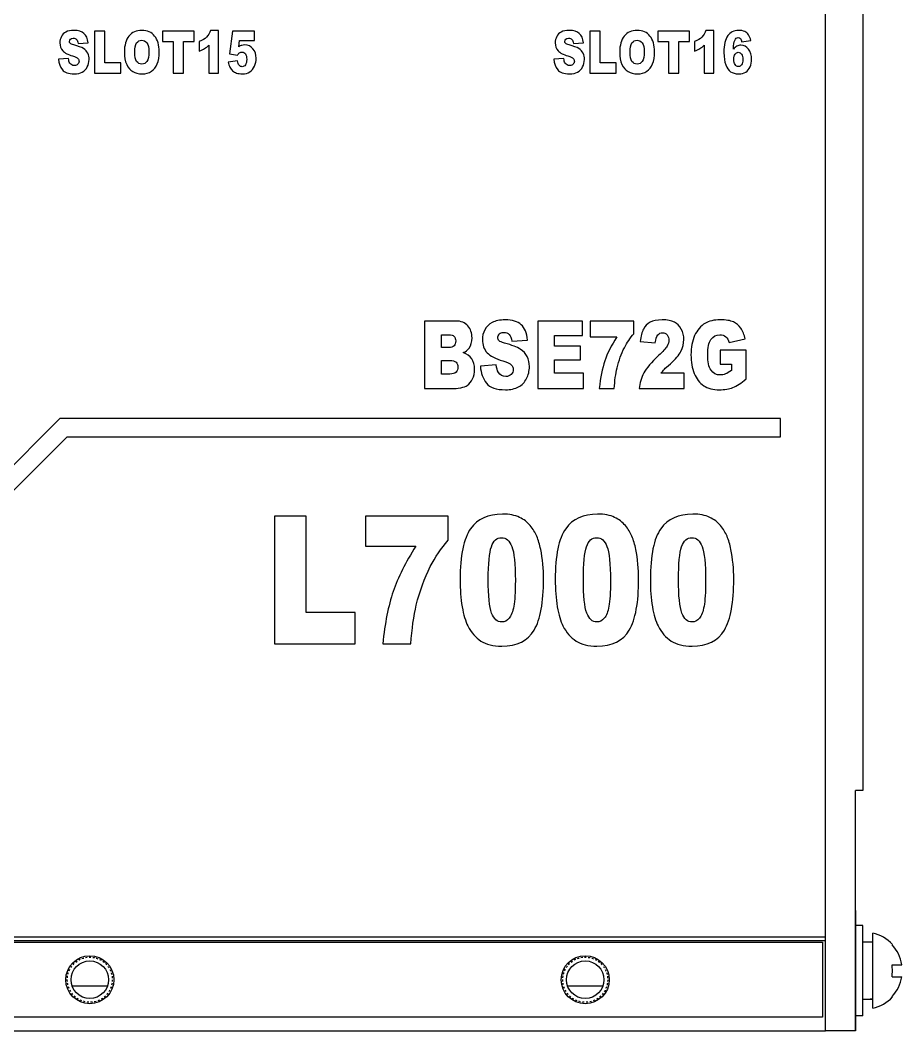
# Model space of a CAD drawing. Header units: inches. Extents: x 1 to 535, y 7 to 137.
# Drawn here: x 476.6 to 535.3, y 6.8 to 74 of the extents above; entities that cross this region are included whole.
import ezdxf

# ---------------------------------------------------------------- set-up
doc = ezdxf.new("R2010")
doc.units = ezdxf.units.IN
doc.header["$LTSCALE"] = 1.21
doc.header["$MEASUREMENT"] = 0
doc.linetypes.add('HIDDEN', pattern=[0.2, 0.1, -0.1])
for name, color, linetype in [('BSE72G_4_002DXF_CONTINUOUS_LINE', 7, 'CONTINUOUS'), ('BSEJ72G_4_001_DXF_HIDDEN_LINE', 7, 'CONTINUOUS'), ('BSEJ72G_4_00DXF_CONTINUOUS_LINE', 7, 'CONTINUOUS'), ('BSMJ712_4_00DXF_CONTINUOUS_LINE', 7, 'CONTINUOUS'), ('GB9074_8-M2_DXF_CONTINUOUS_LINE', 7, 'CONTINUOUS')]:
    doc.layers.add(name, color=color, linetype=linetype)

msp = doc.modelspace()

# ---------------------------------------------------------------- linework, layer by layer
at = {"layer": 'BSE72G_4_002DXF_CONTINUOUS_LINE', "color": 4, "linetype": 'Continuous'}
for p, q in [((489.768, 73.372), (489.253, 73.372)), ((489.768, 70.524), (489.768, 73.372)), ((522.762, 73.372), (522.247, 73.372)), ((522.762, 70.524), (522.762, 73.372)), ((482.197, 73.324), (481.505, 73.324)), ((481.505, 73.324), (481.505, 70.524)), ((482.197, 71.213), (482.197, 73.324)), ((488.145, 73.324), (486.041, 73.324)), ((486.041, 73.324), (486.041, 72.632)), ((488.145, 72.632), (488.145, 73.324)), ((490.697, 73.324), (490.5, 71.819)), ((492.174, 73.324), (490.697, 73.324)), ((491.12, 72.283), (491.174, 72.703)), ((491.174, 72.703), (492.174, 72.703)), ((492.174, 72.703), (492.174, 73.324)), ((515.191, 73.324), (514.499, 73.324)), ((514.499, 73.324), (514.499, 70.524)), ((515.191, 71.213), (515.191, 73.324)), ((521.139, 73.324), (519.035, 73.324)), ((519.035, 73.324), (519.035, 72.632)), ((521.139, 72.632), (521.139, 73.324)), ((524.621, 72.598), (525.24, 72.694)), ((480.43, 72.489), (481.083, 72.537)), ((486.041, 72.632), (486.747, 72.632)), ((486.747, 72.632), (486.747, 70.524)), ((487.439, 72.632), (488.145, 72.632)), ((487.439, 70.524), (487.439, 72.632)), ((488.484, 72.621), (488.484, 71.983)), ((489.138, 72.39), (489.138, 70.524)), ((513.424, 72.489), (514.077, 72.537)), ((519.035, 72.632), (519.741, 72.632)), ((519.741, 72.632), (519.741, 70.524)), ((520.433, 72.632), (521.139, 72.632)), ((520.433, 70.524), (520.433, 72.632)), ((521.478, 72.621), (521.478, 71.983)), ((522.132, 72.39), (522.132, 70.524)), ((479.783, 71.502), (479.124, 71.45)), ((491.048, 71.336), (490.419, 71.25)), ((490.5, 71.819), (491.03, 71.723)), ((512.776, 71.502), (512.118, 71.45)), ((483.277, 71.213), (482.197, 71.213)), ((483.277, 70.524), (483.277, 71.213)), ((516.271, 71.213), (515.191, 71.213)), ((516.271, 70.524), (516.271, 71.213)), ((481.505, 70.524), (483.277, 70.524)), ((486.747, 70.524), (487.439, 70.524)), ((489.138, 70.524), (489.768, 70.524)), ((514.499, 70.524), (516.271, 70.524)), ((519.741, 70.524), (520.433, 70.524)), ((522.132, 70.524), (522.762, 70.524)), ((505.585, 54.024), (503.503, 54.024)), ((503.503, 54.024), (503.503, 49.524)), ((514.023, 54.024), (511.042, 54.024)), ((511.042, 54.024), (511.042, 49.524)), ((514.023, 53.063), (514.023, 54.024)), ((517.451, 54.024), (514.531, 54.024)), ((514.531, 54.024), (514.531, 52.968)), ((517.451, 53.18), (517.451, 54.024)), ((504.625, 53.112), (505.116, 53.112)), ((504.625, 52.259), (504.625, 53.112)), ((509.318, 52.682), (510.366, 52.759)), ((512.156, 53.063), (514.023, 53.063)), ((512.156, 52.348), (512.156, 53.063)), ((514.531, 52.968), (516.309, 52.968)), ((517.868, 52.664), (518.87, 52.563)), ((523.791, 52.587), (524.865, 52.827)), ((505.109, 52.259), (504.625, 52.259)), ((513.888, 52.348), (512.156, 52.348)), ((513.888, 51.43), (513.888, 52.348)), ((524.914, 52.09), (523.195, 52.09)), ((523.195, 52.09), (523.195, 51.154)), ((524.914, 50.172), (524.914, 52.09)), ((504.625, 51.402), (505.19, 51.402)), ((504.625, 50.491), (504.625, 51.402)), ((512.156, 51.43), (513.888, 51.43)), ((512.156, 50.543), (512.156, 51.43)), ((523.195, 51.154), (523.939, 51.154)), ((523.939, 51.154), (523.939, 50.73)), ((505.192, 50.491), (504.625, 50.491)), ((508.277, 51.096), (507.218, 51.013)), ((514.077, 50.543), (512.156, 50.543)), ((514.077, 49.524), (514.077, 50.543)), ((520.795, 50.543), (519.234, 50.543)), ((520.795, 49.524), (520.795, 50.543)), ((503.503, 49.524), (505.423, 49.524)), ((511.042, 49.524), (514.077, 49.524)), ((515.138, 49.524), (516.135, 49.524)), ((517.795, 49.524), (520.795, 49.524)), ((470.203, 38.524), (479.203, 47.524)), ((527.203, 47.524), (479.203, 47.524)), ((527.203, 46.324), (527.203, 47.524)), ((465.9, 32.524), (479.7, 46.324)), ((479.7, 46.324), (527.203, 46.324)), ((495.604, 41.024), (493.503, 41.024)), ((493.503, 41.024), (493.503, 32.524)), ((495.604, 34.617), (495.604, 41.024)), ((505.08, 41.024), (499.565, 41.024)), ((499.565, 41.024), (499.565, 39.029)), ((505.08, 39.429), (505.08, 41.024)), ((499.565, 39.029), (502.923, 39.029)), ((498.883, 34.617), (495.604, 34.617)), ((498.883, 32.524), (498.883, 34.617)), ((493.503, 32.524), (498.883, 32.524)), ((500.711, 32.524), (502.594, 32.524))]:
    msp.add_line(p, q, dxfattribs=at)
at = {"layer": 'BSE72G_4_002DXF_CONTINUOUS_LINE', "color": 7, "linetype": 'Continuous'}
msp.add_line((3.203, 13.024), (530.203, 13.024), dxfattribs=at)
at = {"layer": 'BSE72G_4_002DXF_CONTINUOUS_LINE', "color": 4, "linetype": 'Continuous'}
for points in [[(480.16, 73.372), (479.926, 73.372), (479.743, 73.333), (479.608, 73.261)], [(480.814, 73.171), (480.664, 73.305), (480.446, 73.372), (480.16, 73.372)], [(484.661, 73.372), (484.298, 73.372), (484.014, 73.244), (483.81, 72.99)], [(485.523, 72.995), (485.321, 73.246), (485.034, 73.372), (484.661, 73.372)], [(489.253, 73.372), (489.186, 73.196), (489.094, 73.047), (488.978, 72.928)], [(513.154, 73.372), (512.92, 73.372), (512.737, 73.333), (512.602, 73.261)], [(513.808, 73.171), (513.658, 73.305), (513.44, 73.372), (513.154, 73.372)], [(517.655, 73.372), (517.292, 73.372), (517.007, 73.244), (516.804, 72.99)], [(518.517, 72.995), (518.315, 73.246), (518.028, 73.372), (517.655, 73.372)], [(522.247, 73.372), (522.18, 73.196), (522.088, 73.047), (521.972, 72.928)], [(524.404, 73.372), (524.102, 73.372), (523.866, 73.253), (523.696, 73.019)], [(524.826, 73.293), (524.722, 73.345), (524.582, 73.372), (524.404, 73.372)], [(479.307, 72.959), (479.24, 72.831), (479.208, 72.696), (479.208, 72.552)], [(479.608, 73.261), (479.474, 73.188), (479.375, 73.087), (479.307, 72.959)], [(479.848, 72.631), (479.848, 72.692), (479.868, 72.743), (479.909, 72.786)], [(479.909, 72.786), (479.949, 72.827), (480.01, 72.85), (480.091, 72.85)], [(480.091, 72.85), (480.189, 72.85), (480.265, 72.822), (480.32, 72.764)], [(480.32, 72.764), (480.375, 72.707), (480.412, 72.615), (480.43, 72.489)], [(481.083, 72.537), (481.054, 72.827), (480.964, 73.037), (480.814, 73.171)], [(483.81, 72.99), (483.606, 72.734), (483.505, 72.378), (483.505, 71.922)], [(484.324, 72.531), (484.408, 72.653), (484.519, 72.717), (484.66, 72.717)], [(484.66, 72.717), (484.805, 72.717), (484.92, 72.655), (485.005, 72.533)], [(485.826, 71.945), (485.826, 72.396), (485.725, 72.745), (485.523, 72.995)], [(488.978, 72.928), (488.86, 72.808), (488.695, 72.705), (488.484, 72.621)], [(512.301, 72.959), (512.234, 72.831), (512.202, 72.696), (512.202, 72.552)], [(512.602, 73.261), (512.468, 73.188), (512.369, 73.087), (512.301, 72.959)], [(512.842, 72.631), (512.842, 72.692), (512.862, 72.743), (512.903, 72.786)], [(512.903, 72.786), (512.943, 72.827), (513.004, 72.85), (513.085, 72.85)], [(513.085, 72.85), (513.183, 72.85), (513.259, 72.822), (513.314, 72.764)], [(513.314, 72.764), (513.369, 72.707), (513.406, 72.615), (513.424, 72.489)], [(514.077, 72.537), (514.048, 72.827), (513.958, 73.037), (513.808, 73.171)], [(516.804, 72.99), (516.599, 72.734), (516.499, 72.378), (516.499, 71.922)], [(517.318, 72.531), (517.402, 72.653), (517.513, 72.717), (517.654, 72.717)], [(517.654, 72.717), (517.799, 72.717), (517.914, 72.655), (517.999, 72.533)], [(518.82, 71.945), (518.82, 72.396), (518.719, 72.745), (518.517, 72.995)], [(521.972, 72.928), (521.854, 72.808), (521.689, 72.705), (521.478, 72.621)], [(523.696, 73.019), (523.526, 72.783), (523.442, 72.413), (523.442, 71.909)], [(524.073, 72.115), (524.091, 72.415), (524.122, 72.611), (524.162, 72.704)], [(524.162, 72.704), (524.218, 72.829), (524.297, 72.894), (524.398, 72.894)], [(524.398, 72.894), (524.453, 72.894), (524.501, 72.871), (524.538, 72.827)], [(524.538, 72.827), (524.577, 72.781), (524.604, 72.705), (524.621, 72.598)], [(525.084, 73.067), (525.016, 73.167), (524.93, 73.242), (524.826, 73.293)], [(525.24, 72.694), (525.203, 72.843), (525.152, 72.969), (525.084, 73.067)], [(479.208, 72.552), (479.208, 72.333), (479.272, 72.153), (479.403, 72.011)], [(479.403, 72.011), (479.532, 71.87), (479.749, 71.756), (480.053, 71.671)], [(479.898, 72.509), (479.865, 72.545), (479.848, 72.585), (479.848, 72.631)], [(480.131, 72.405), (480.009, 72.438), (479.931, 72.472), (479.898, 72.509)], [(480.78, 72.159), (480.649, 72.243), (480.434, 72.325), (480.131, 72.405)], [(481.066, 71.849), (481.007, 71.972), (480.912, 72.075), (480.78, 72.159)], [(484.197, 71.918), (484.197, 72.203), (484.238, 72.407), (484.324, 72.531)], [(485.005, 72.533), (485.091, 72.411), (485.134, 72.22), (485.134, 71.956)], [(488.484, 71.983), (488.628, 72.037), (488.747, 72.094), (488.842, 72.154)], [(488.842, 72.154), (488.937, 72.214), (489.036, 72.292), (489.138, 72.39)], [(491.325, 72.374), (491.258, 72.354), (491.189, 72.323), (491.12, 72.283)], [(491.527, 72.405), (491.459, 72.405), (491.392, 72.394), (491.325, 72.374)], [(492.071, 72.15), (491.931, 72.319), (491.75, 72.405), (491.527, 72.405)], [(492.281, 71.511), (492.281, 71.767), (492.211, 71.981), (492.071, 72.15)], [(512.202, 72.552), (512.202, 72.333), (512.266, 72.153), (512.397, 72.011)], [(512.397, 72.011), (512.526, 71.87), (512.743, 71.756), (513.047, 71.671)], [(512.892, 72.509), (512.859, 72.545), (512.842, 72.585), (512.842, 72.631)], [(513.125, 72.405), (513.003, 72.438), (512.925, 72.472), (512.892, 72.509)], [(513.774, 72.159), (513.643, 72.243), (513.427, 72.325), (513.125, 72.405)], [(514.06, 71.849), (514, 71.972), (513.906, 72.075), (513.774, 72.159)], [(517.191, 71.918), (517.191, 72.203), (517.232, 72.407), (517.318, 72.531)], [(517.999, 72.533), (518.085, 72.411), (518.127, 72.22), (518.127, 71.956)], [(521.478, 71.983), (521.622, 72.037), (521.741, 72.094), (521.836, 72.154)], [(521.836, 72.154), (521.931, 72.214), (522.03, 72.292), (522.132, 72.39)], [(524.302, 72.323), (524.223, 72.277), (524.146, 72.208), (524.073, 72.115)], [(524.574, 72.392), (524.47, 72.392), (524.38, 72.369), (524.302, 72.323)], [(525.079, 72.124), (524.942, 72.302), (524.773, 72.392), (524.574, 72.392)], [(525.287, 71.446), (525.287, 71.72), (525.217, 71.945), (525.079, 72.124)], [(479.124, 71.45), (479.142, 71.168), (479.226, 70.935), (479.373, 70.751)], [(479.869, 71.195), (479.825, 71.265), (479.796, 71.368), (479.783, 71.502)], [(480.053, 71.671), (480.238, 71.62), (480.356, 71.567), (480.407, 71.509)], [(480.484, 71.315), (480.484, 71.238), (480.456, 71.169), (480.403, 71.112)], [(480.407, 71.509), (480.458, 71.452), (480.484, 71.387), (480.484, 71.315)], [(481.037, 70.938), (481.117, 71.089), (481.156, 71.255), (481.156, 71.435)], [(481.156, 71.435), (481.156, 71.588), (481.126, 71.725), (481.066, 71.849)], [(483.505, 71.922), (483.505, 71.593), (483.555, 71.322), (483.658, 71.104)], [(484.322, 71.308), (484.238, 71.431), (484.197, 71.635), (484.197, 71.918)], [(485.134, 71.956), (485.134, 71.643), (485.092, 71.425), (485.011, 71.305)], [(485.693, 71.139), (485.781, 71.349), (485.826, 71.616), (485.826, 71.945)], [(491.03, 71.723), (491.079, 71.792), (491.125, 71.842), (491.167, 71.869)], [(491.155, 71.047), (491.099, 71.112), (491.064, 71.21), (491.048, 71.336)], [(491.167, 71.869), (491.223, 71.905), (491.281, 71.924), (491.342, 71.924)], [(491.342, 71.924), (491.436, 71.924), (491.511, 71.884), (491.569, 71.806)], [(491.569, 71.806), (491.626, 71.729), (491.655, 71.607), (491.655, 71.441)], [(491.655, 71.441), (491.655, 71.276), (491.626, 71.154), (491.569, 71.072)], [(492.173, 70.99), (492.245, 71.156), (492.281, 71.33), (492.281, 71.511)], [(512.118, 71.45), (512.136, 71.168), (512.22, 70.935), (512.367, 70.751)], [(512.863, 71.195), (512.819, 71.265), (512.79, 71.368), (512.776, 71.502)], [(513.047, 71.671), (513.232, 71.62), (513.349, 71.567), (513.401, 71.509)], [(513.478, 71.315), (513.478, 71.238), (513.45, 71.169), (513.397, 71.112)], [(513.401, 71.509), (513.452, 71.452), (513.478, 71.387), (513.478, 71.315)], [(514.031, 70.938), (514.11, 71.089), (514.15, 71.255), (514.15, 71.435)], [(514.15, 71.435), (514.15, 71.588), (514.12, 71.725), (514.06, 71.849)], [(516.499, 71.922), (516.499, 71.593), (516.549, 71.322), (516.652, 71.104)], [(517.316, 71.308), (517.232, 71.431), (517.191, 71.635), (517.191, 71.918)], [(518.127, 71.956), (518.127, 71.643), (518.086, 71.425), (518.005, 71.305)], [(518.687, 71.139), (518.775, 71.349), (518.82, 71.616), (518.82, 71.945)], [(523.442, 71.909), (523.442, 71.563), (523.481, 71.286), (523.562, 71.076)], [(524.094, 71.446), (524.094, 71.595), (524.123, 71.71), (524.181, 71.79)], [(524.186, 71.089), (524.125, 71.175), (524.094, 71.294), (524.094, 71.446)], [(524.181, 71.79), (524.239, 71.87), (524.313, 71.911), (524.4, 71.911)], [(524.4, 71.911), (524.484, 71.911), (524.554, 71.868), (524.611, 71.785)], [(524.611, 71.785), (524.669, 71.702), (524.698, 71.582), (524.698, 71.425)], [(524.698, 71.425), (524.698, 71.271), (524.67, 71.154), (524.616, 71.077)], [(525.182, 70.94), (525.252, 71.093), (525.287, 71.261), (525.287, 71.446)], [(479.373, 70.751), (479.52, 70.568), (479.783, 70.476), (480.165, 70.476)], [(480.175, 71.026), (480.042, 71.026), (479.94, 71.082), (479.869, 71.195)], [(480.403, 71.112), (480.349, 71.055), (480.273, 71.026), (480.175, 71.026)], [(480.704, 70.594), (480.846, 70.671), (480.958, 70.786), (481.037, 70.938)], [(483.658, 71.104), (483.761, 70.887), (483.896, 70.726), (484.061, 70.626)], [(484.666, 71.124), (484.521, 71.124), (484.406, 71.185), (484.322, 71.308)], [(485.011, 71.305), (484.929, 71.183), (484.814, 71.124), (484.666, 71.124)], [(484.689, 70.476), (484.936, 70.476), (485.144, 70.533), (485.311, 70.65)], [(485.311, 70.65), (485.477, 70.766), (485.604, 70.929), (485.693, 71.139)], [(490.419, 71.25), (490.449, 71.118), (490.488, 71.009), (490.533, 70.921)], [(490.533, 70.921), (490.579, 70.833), (490.639, 70.753), (490.712, 70.684)], [(490.712, 70.684), (490.786, 70.616), (490.876, 70.562), (490.981, 70.529)], [(491.355, 70.95), (491.278, 70.95), (491.21, 70.982), (491.155, 71.047)], [(491.569, 71.072), (491.513, 70.99), (491.441, 70.95), (491.355, 70.95)], [(491.867, 70.608), (491.999, 70.696), (492.101, 70.822), (492.173, 70.99)], [(512.367, 70.751), (512.514, 70.568), (512.776, 70.476), (513.158, 70.476)], [(513.169, 71.026), (513.036, 71.026), (512.934, 71.082), (512.863, 71.195)], [(513.397, 71.112), (513.343, 71.055), (513.267, 71.026), (513.169, 71.026)], [(513.697, 70.594), (513.84, 70.671), (513.952, 70.786), (514.031, 70.938)], [(516.652, 71.104), (516.755, 70.887), (516.89, 70.726), (517.055, 70.626)], [(517.66, 71.124), (517.515, 71.124), (517.4, 71.185), (517.316, 71.308)], [(518.005, 71.305), (517.923, 71.183), (517.808, 71.124), (517.66, 71.124)], [(517.683, 70.476), (517.93, 70.476), (518.138, 70.533), (518.305, 70.65)], [(518.305, 70.65), (518.471, 70.766), (518.598, 70.929), (518.687, 71.139)], [(523.562, 71.076), (523.643, 70.866), (523.752, 70.715), (523.888, 70.619)], [(524.41, 70.961), (524.322, 70.961), (524.247, 71.003), (524.186, 71.089)], [(524.616, 71.077), (524.56, 70.999), (524.491, 70.961), (524.41, 70.961)], [(524.891, 70.593), (525.016, 70.671), (525.112, 70.787), (525.182, 70.94)], [(480.165, 70.476), (480.382, 70.476), (480.56, 70.516), (480.704, 70.594)], [(484.061, 70.626), (484.226, 70.526), (484.435, 70.476), (484.689, 70.476)], [(490.981, 70.529), (491.087, 70.495), (491.213, 70.476), (491.362, 70.476)], [(491.362, 70.476), (491.566, 70.476), (491.736, 70.52), (491.867, 70.608)], [(513.158, 70.476), (513.375, 70.476), (513.554, 70.516), (513.697, 70.594)], [(517.055, 70.626), (517.22, 70.526), (517.429, 70.476), (517.683, 70.476)], [(523.888, 70.619), (524.022, 70.524), (524.203, 70.476), (524.427, 70.476)], [(524.427, 70.476), (524.614, 70.476), (524.768, 70.516), (524.891, 70.593)], [(506.383, 53.702), (506.197, 53.916), (505.931, 54.024), (505.585, 54.024)], [(507.997, 53.923), (507.78, 53.806), (507.621, 53.643), (507.513, 53.438)], [(508.883, 54.101), (508.507, 54.101), (508.213, 54.039), (507.997, 53.923)], [(509.934, 53.778), (509.693, 53.993), (509.342, 54.101), (508.883, 54.101)], [(518.526, 53.941), (518.335, 53.837), (518.188, 53.683), (518.084, 53.487)], [(519.32, 54.101), (518.981, 54.101), (518.718, 54.045), (518.526, 53.941)], [(520.139, 53.949), (519.943, 54.048), (519.671, 54.101), (519.32, 54.101)], [(520.601, 53.487), (520.489, 53.695), (520.336, 53.849), (520.139, 53.949)], [(522.203, 53.881), (521.888, 53.692), (521.653, 53.416), (521.49, 53.054)], [(523.187, 54.101), (522.775, 54.101), (522.446, 54.027), (522.203, 53.881)], [(524.078, 53.964), (523.882, 54.055), (523.585, 54.101), (523.187, 54.101)], [(524.57, 53.545), (524.44, 53.735), (524.275, 53.873), (524.078, 53.964)], [(506.663, 52.903), (506.663, 53.22), (506.57, 53.487), (506.383, 53.702)], [(507.513, 53.438), (507.405, 53.232), (507.353, 53.014), (507.353, 52.784)], [(508.382, 52.91), (508.382, 53.008), (508.414, 53.091), (508.48, 53.159)], [(508.48, 53.159), (508.544, 53.226), (508.642, 53.263), (508.773, 53.263)], [(508.773, 53.263), (508.93, 53.263), (509.053, 53.217), (509.141, 53.124)], [(510.366, 52.759), (510.32, 53.226), (510.175, 53.563), (509.934, 53.778)], [(516.815, 52.249), (516.984, 52.581), (517.195, 52.891), (517.451, 53.18)], [(518.084, 53.487), (517.979, 53.29), (517.908, 53.014), (517.868, 52.664)], [(519.033, 53.093), (519.113, 53.192), (519.219, 53.244), (519.347, 53.244)], [(519.347, 53.244), (519.469, 53.244), (519.57, 53.195), (519.651, 53.097)], [(520.771, 52.79), (520.771, 53.048), (520.714, 53.278), (520.601, 53.487)], [(524.865, 52.827), (524.798, 53.115), (524.7, 53.355), (524.57, 53.545)], [(505.116, 53.112), (505.283, 53.112), (505.401, 53.075), (505.47, 53.002)], [(505.47, 53.002), (505.538, 52.928), (505.573, 52.824), (505.573, 52.695)], [(505.573, 52.695), (505.573, 52.554), (505.538, 52.443), (505.47, 52.369)], [(506.465, 52.218), (506.597, 52.409), (506.663, 52.636), (506.663, 52.903)], [(507.353, 52.784), (507.353, 52.431), (507.456, 52.142), (507.666, 51.914)], [(508.461, 52.714), (508.409, 52.771), (508.382, 52.836), (508.382, 52.91)], [(508.836, 52.548), (508.64, 52.6), (508.515, 52.655), (508.461, 52.714)], [(509.88, 52.151), (509.669, 52.286), (509.323, 52.418), (508.836, 52.548)], [(509.141, 53.124), (509.229, 53.032), (509.288, 52.885), (509.318, 52.682)], [(516.309, 52.968), (515.943, 52.4), (515.675, 51.869), (515.507, 51.372)], [(518.87, 52.563), (518.897, 52.814), (518.951, 52.992), (519.033, 53.093)], [(519.774, 52.747), (519.774, 52.618), (519.732, 52.486), (519.65, 52.346)], [(519.651, 53.097), (519.732, 52.999), (519.774, 52.882), (519.774, 52.747)], [(520.577, 52.004), (520.705, 52.253), (520.771, 52.514), (520.771, 52.79)], [(521.49, 53.054), (521.328, 52.692), (521.247, 52.265), (521.247, 51.774)], [(522.362, 51.789), (522.362, 52.247), (522.433, 52.581), (522.578, 52.793)], [(522.578, 52.793), (522.723, 53.005), (522.917, 53.112), (523.163, 53.112)], [(523.163, 53.112), (523.325, 53.112), (523.46, 53.066), (523.565, 52.976)], [(523.565, 52.976), (523.671, 52.885), (523.747, 52.756), (523.791, 52.587)], [(505.47, 52.369), (505.401, 52.296), (505.281, 52.259), (505.109, 52.259)], [(506.076, 51.918), (506.246, 51.992), (506.376, 52.09), (506.465, 52.218)], [(506.646, 51.516), (506.523, 51.706), (506.334, 51.838), (506.076, 51.918)], [(507.666, 51.914), (507.874, 51.688), (508.223, 51.504), (508.711, 51.368)], [(510.339, 51.654), (510.244, 51.851), (510.091, 52.016), (509.88, 52.151)], [(516.324, 50.897), (516.444, 51.393), (516.609, 51.844), (516.815, 52.249)], [(519.65, 52.346), (519.568, 52.204), (519.381, 51.995), (519.089, 51.725)], [(519.877, 51.182), (520.216, 51.479), (520.449, 51.752), (520.577, 52.004)], [(505.19, 51.402), (505.384, 51.402), (505.519, 51.359), (505.597, 51.28)], [(505.597, 51.28), (505.676, 51.2), (505.715, 51.092), (505.715, 50.96)], [(506.83, 50.804), (506.83, 51.089), (506.769, 51.326), (506.646, 51.516)], [(508.711, 51.368), (509.008, 51.286), (509.197, 51.2), (509.28, 51.107)], [(510.484, 50.988), (510.484, 51.234), (510.435, 51.455), (510.339, 51.654)], [(515.507, 51.372), (515.339, 50.874), (515.216, 50.258), (515.138, 49.524)], [(519.089, 51.725), (518.607, 51.28), (518.281, 50.893), (518.107, 50.568)], [(519.472, 50.815), (519.541, 50.884), (519.676, 51.006), (519.877, 51.182)], [(521.247, 51.774), (521.247, 51.307), (521.321, 50.893), (521.468, 50.533)], [(522.581, 50.746), (522.433, 50.954), (522.362, 51.301), (522.362, 51.789)], [(505.597, 50.617), (505.519, 50.531), (505.384, 50.491), (505.192, 50.491)], [(505.715, 50.96), (505.715, 50.816), (505.676, 50.703), (505.597, 50.617)], [(506.7, 50.175), (506.786, 50.359), (506.83, 50.571), (506.83, 50.804)], [(507.218, 51.013), (507.248, 50.558), (507.383, 50.184), (507.618, 49.889)], [(508.415, 50.603), (508.345, 50.715), (508.299, 50.881), (508.277, 51.096)], [(508.908, 50.331), (508.694, 50.331), (508.529, 50.42), (508.415, 50.603)], [(509.274, 50.469), (509.188, 50.377), (509.065, 50.331), (508.908, 50.331)], [(509.404, 50.795), (509.404, 50.672), (509.359, 50.561), (509.274, 50.469)], [(509.28, 51.107), (509.362, 51.016), (509.404, 50.911), (509.404, 50.795)], [(510.293, 50.19), (510.42, 50.432), (510.484, 50.7), (510.484, 50.988)], [(516.135, 49.524), (516.167, 50.052), (516.23, 50.509), (516.324, 50.897)], [(518.107, 50.568), (517.932, 50.242), (517.829, 49.892), (517.795, 49.524)], [(519.234, 50.543), (519.325, 50.653), (519.403, 50.746), (519.472, 50.815)], [(521.468, 50.533), (521.616, 50.172), (521.824, 49.901), (522.094, 49.719)], [(523.195, 50.432), (522.932, 50.432), (522.728, 50.537), (522.581, 50.746)], [(523.551, 50.499), (523.438, 50.454), (523.317, 50.432), (523.195, 50.432)], [(523.939, 50.73), (523.791, 50.62), (523.664, 50.543), (523.551, 50.499)], [(506.344, 49.732), (506.494, 49.84), (506.612, 49.987), (506.7, 50.175)], [(507.618, 49.889), (507.854, 49.594), (508.277, 49.447), (508.89, 49.447)], [(509.757, 49.636), (509.986, 49.76), (510.165, 49.944), (510.293, 50.19)], [(524.039, 49.599), (524.292, 49.699), (524.585, 49.889), (524.914, 50.172)], [(505.423, 49.524), (505.504, 49.524), (505.671, 49.542), (505.922, 49.585)], [(505.922, 49.585), (506.108, 49.616), (506.251, 49.665), (506.344, 49.732)], [(508.89, 49.447), (509.239, 49.447), (509.526, 49.512), (509.757, 49.636)], [(522.094, 49.719), (522.365, 49.536), (522.713, 49.447), (523.141, 49.447)], [(523.141, 49.447), (523.487, 49.447), (523.786, 49.499), (524.039, 49.599)], [(508.694, 41.169), (507.738, 41.169), (507.029, 40.844), (506.566, 40.199)], [(509.821, 40.953), (509.524, 41.093), (509.148, 41.169), (508.694, 41.169)], [(515.03, 41.169), (514.074, 41.169), (513.365, 40.844), (512.902, 40.199)], [(516.157, 40.953), (515.86, 41.093), (515.484, 41.169), (515.03, 41.169)], [(521.366, 41.169), (520.41, 41.169), (519.701, 40.844), (519.238, 40.199)], [(522.493, 40.953), (522.196, 41.093), (521.821, 41.169), (521.366, 41.169)], [(510.54, 40.403), (510.354, 40.63), (510.113, 40.815), (509.821, 40.953)], [(510.976, 39.69), (510.869, 39.94), (510.725, 40.177), (510.54, 40.403)], [(516.876, 40.403), (516.69, 40.63), (516.449, 40.815), (516.157, 40.953)], [(517.312, 39.69), (517.205, 39.94), (517.062, 40.177), (516.876, 40.403)], [(523.212, 40.403), (523.027, 40.63), (522.785, 40.815), (522.493, 40.953)], [(523.648, 39.69), (523.541, 39.94), (523.398, 40.177), (523.212, 40.403)], [(506.566, 40.199), (506.101, 39.551), (505.869, 38.421), (505.869, 36.809)], [(512.902, 40.199), (512.437, 39.551), (512.205, 38.421), (512.205, 36.809)], [(519.238, 40.199), (518.773, 39.551), (518.541, 38.421), (518.541, 36.809)], [(502.923, 39.029), (502.232, 37.957), (501.727, 36.954), (501.409, 36.015)], [(503.879, 37.672), (504.199, 38.299), (504.598, 38.884), (505.08, 39.429)], [(507.952, 39), (508.091, 39.395), (508.313, 39.598), (508.629, 39.598)], [(508.629, 39.598), (508.935, 39.598), (509.162, 39.4), (509.315, 39.012)], [(511.236, 38.821), (511.171, 39.151), (511.083, 39.441), (510.976, 39.69)], [(514.288, 39), (514.427, 39.395), (514.65, 39.598), (514.965, 39.598)], [(514.965, 39.598), (515.271, 39.598), (515.498, 39.4), (515.651, 39.012)], [(517.572, 38.821), (517.507, 39.151), (517.419, 39.441), (517.312, 39.69)], [(520.624, 39), (520.763, 39.395), (520.986, 39.598), (521.301, 39.598)], [(521.301, 39.598), (521.607, 39.598), (521.835, 39.4), (521.988, 39.012)], [(523.908, 38.821), (523.843, 39.151), (523.755, 39.441), (523.648, 39.69)], [(507.743, 36.803), (507.743, 37.87), (507.812, 38.606), (507.952, 39)], [(509.315, 39.012), (509.468, 38.623), (509.547, 37.864), (509.547, 36.739)], [(511.426, 36.838), (511.426, 37.522), (511.361, 38.183), (511.236, 38.821)], [(514.079, 36.803), (514.079, 37.87), (514.149, 38.606), (514.288, 39)], [(515.651, 39.012), (515.804, 38.623), (515.883, 37.864), (515.883, 36.739)], [(517.762, 36.838), (517.762, 37.522), (517.697, 38.183), (517.572, 38.821)], [(520.415, 36.803), (520.415, 37.87), (520.485, 38.606), (520.624, 39)], [(521.988, 39.012), (522.141, 38.623), (522.219, 37.864), (522.219, 36.739)], [(524.098, 36.838), (524.098, 37.522), (524.033, 38.183), (523.908, 38.821)], [(502.952, 35.117), (503.179, 36.055), (503.489, 36.907), (503.879, 37.672)], [(505.869, 36.809), (505.869, 36.148), (505.911, 35.55), (506.003, 35.005)], [(507.97, 34.582), (507.817, 34.976), (507.743, 35.719), (507.743, 36.803)], [(509.547, 36.739), (509.547, 35.968), (509.51, 35.4), (509.446, 35.04)], [(510.801, 33.451), (511.217, 34.165), (511.426, 35.295), (511.426, 36.838)], [(512.205, 36.809), (512.205, 36.148), (512.247, 35.55), (512.34, 35.005)], [(514.306, 34.582), (514.153, 34.976), (514.079, 35.719), (514.079, 36.803)], [(515.883, 36.739), (515.883, 35.968), (515.846, 35.4), (515.782, 35.04)], [(517.137, 33.451), (517.553, 34.165), (517.762, 35.295), (517.762, 36.838)], [(518.541, 36.809), (518.541, 36.148), (518.583, 35.55), (518.676, 35.005)], [(520.642, 34.582), (520.489, 34.976), (520.415, 35.719), (520.415, 36.803)], [(522.219, 36.739), (522.219, 35.968), (522.182, 35.4), (522.118, 35.04)], [(523.473, 33.451), (523.889, 34.165), (524.098, 35.295), (524.098, 36.838)], [(501.409, 36.015), (501.091, 35.075), (500.859, 33.91), (500.711, 32.524)], [(502.594, 32.524), (502.654, 33.521), (502.775, 34.385), (502.952, 35.117)], [(506.003, 35.005), (506.096, 34.46), (506.221, 34.037), (506.385, 33.721)], [(509.446, 35.04), (509.38, 34.675), (509.274, 34.408), (509.134, 34.24)], [(512.34, 35.005), (512.432, 34.46), (512.558, 34.037), (512.721, 33.721)], [(515.782, 35.04), (515.716, 34.675), (515.61, 34.408), (515.471, 34.24)], [(518.676, 35.005), (518.768, 34.46), (518.894, 34.037), (519.057, 33.721)], [(522.118, 35.04), (522.053, 34.675), (521.946, 34.408), (521.807, 34.24)], [(508.638, 33.991), (508.346, 33.991), (508.123, 34.188), (507.97, 34.582)], [(514.974, 33.991), (514.682, 33.991), (514.459, 34.188), (514.306, 34.582)], [(521.31, 33.991), (521.018, 33.991), (520.795, 34.188), (520.642, 34.582)], [(506.385, 33.721), (506.611, 33.283), (506.903, 32.947), (507.256, 32.721)], [(509.134, 34.24), (508.995, 34.072), (508.828, 33.991), (508.638, 33.991)], [(512.721, 33.721), (512.947, 33.283), (513.239, 32.947), (513.592, 32.721)], [(515.471, 34.24), (515.331, 34.072), (515.164, 33.991), (514.974, 33.991)], [(519.057, 33.721), (519.283, 33.283), (519.576, 32.947), (519.928, 32.721)], [(521.807, 34.24), (521.668, 34.072), (521.501, 33.991), (521.31, 33.991)], [(508.643, 32.379), (509.663, 32.379), (510.382, 32.733), (510.801, 33.451)], [(514.979, 32.379), (515.999, 32.379), (516.718, 32.733), (517.137, 33.451)], [(521.315, 32.379), (522.335, 32.379), (523.054, 32.733), (523.473, 33.451)], [(507.256, 32.721), (507.608, 32.495), (508.068, 32.379), (508.643, 32.379)], [(513.592, 32.721), (513.944, 32.495), (514.404, 32.379), (514.979, 32.379)], [(519.928, 32.721), (520.281, 32.495), (520.74, 32.379), (521.315, 32.379)]]:
    msp.add_open_spline(points, degree=3, dxfattribs=at)
at = {"layer": 'BSEJ72G_4_001_DXF_HIDDEN_LINE', "color": 8, "linetype": 'HIDDEN'}
for centre in [(481.203, 10.174), (514.203, 10.174)]:
    msp.add_circle(centre, 1.5, dxfattribs=at)
at = {"layer": 'BSEJ72G_4_00DXF_CONTINUOUS_LINE', "color": 7, "linetype": 'Continuous'}
for p, q in [((3.203, 12.774), (530.203, 12.774)), ((3.403, 12.674), (530.003, 12.674)), ((530.003, 12.674), (530.003, 7.674)), ((480.022, 9.774), (482.383, 9.774)), ((513.022, 9.774), (515.383, 9.774)), ((530.003, 7.674), (3.403, 7.674)), ((3.203, 6.774), (530.203, 6.774))]:
    msp.add_line(p, q, dxfattribs=at)
for centre, radius in [((481.203, 10.174), 1.6), ((514.203, 10.174), 1.6), ((481.203, 10.174), 1.25), ((514.203, 10.174), 1.25)]:
    msp.add_circle(centre, radius, dxfattribs=at)
for centre, start, end in [((480.196, 11.394), 263.59892, 269.99784), ((482.21, 11.394), 270.00216, 276.40108), ((513.196, 11.394), 263.59892, 269.99784), ((515.21, 11.394), 270.00216, 276.40108)]:
    msp.add_arc(centre, 1.62, start, end, dxfattribs=at)
at = {"layer": 'BSMJ712_4_00DXF_CONTINUOUS_LINE', "color": 7, "linetype": 'Continuous'}
for p, q in [((530.203, 6.774), (530.203, 136.774)), ((530.203, 6.774), (530.203, 136.774)), ((532.703, 136.774), (532.703, 22.774)), ((532.703, 22.774), (532.203, 22.774)), ((532.203, 6.774), (532.203, 22.774)), ((532.203, 14.774), (532.203, 6.774)), ((532.203, 6.774), (530.203, 6.774))]:
    msp.add_line(p, q, dxfattribs=at)
at = {"layer": 'GB9074_8-M2_DXF_CONTINUOUS_LINE', "color": 7, "linetype": 'Continuous'}
for p, q in [((532.703, 13.774), (532.203, 13.774)), ((532.703, 7.774), (532.703, 13.774)), ((533.353, 8.274), (533.353, 13.274)), ((533.353, 12.674), (532.703, 12.674)), ((534.662, 12.524), (534.639, 12.502)), ((534.639, 11.174), (535.29, 11.174)), ((534.639, 10.374), (535.29, 10.374)), ((534.639, 9.045), (534.662, 9.024)), ((532.703, 7.774), (532.203, 7.774))]:
    msp.add_line(p, q, dxfattribs=at)
for centre, radius, start, end in [((532.79, 10.774), 2.563, 43.07278, 77.31962), ((532.79, 10.774), 2.531, 9.09285, 43.07278), ((531.167, 10.774), 3.495, 359.99728, 6.5691), ((531.177, 10.773), 3.485, 353.42148, 0.01215), ((532.79, 10.774), 2.531, 316.92722, 350.90715), ((532.79, 10.774), 2.563, 282.68038, 316.92722)]:
    msp.add_arc(centre, radius, start, end, dxfattribs=at)
for centre, start_param, end_param in [((532.703, 10.774), 4.712389, 4.886958), ((533.353, 10.774), -1.657749, -1.570796)]:
    msp.add_ellipse(centre, major_axis=(3.742, 0), ratio=0.507692, start_param=start_param, end_param=end_param, dxfattribs=at)

doc.saveas('drawing.dxf')
